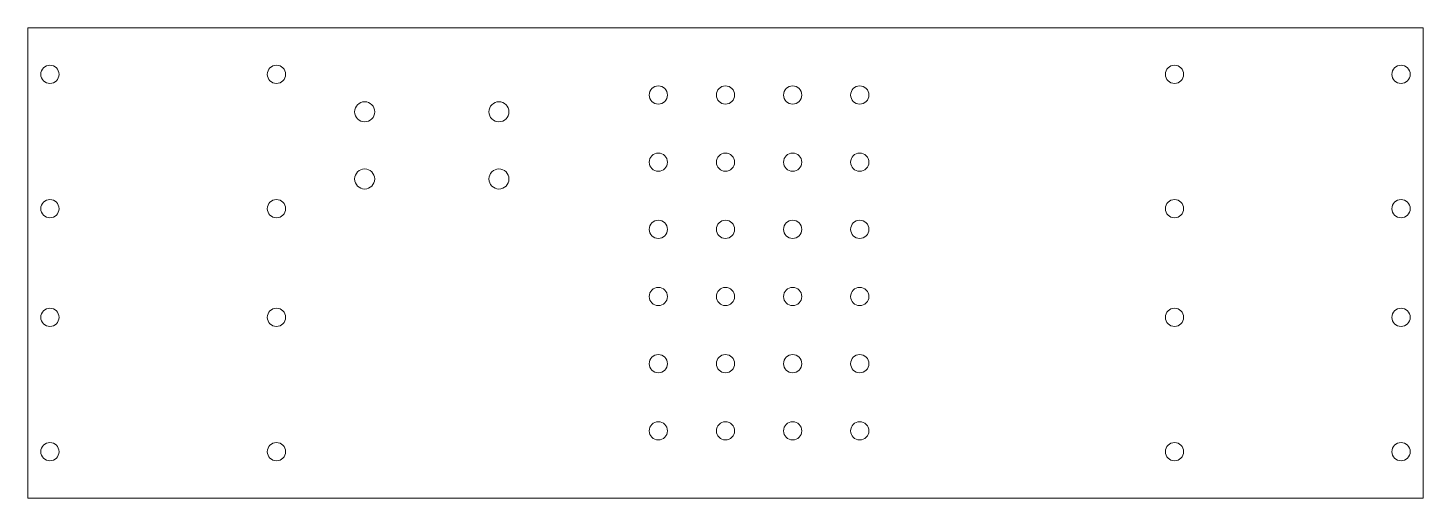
# Model space of a CAD drawing. Header units: inches. Extents: x 11.1 to 21.5, y 16.9 to 20.4.
import ezdxf

# ---------------------------------------------------------------- set-up
doc = ezdxf.new("R2010")
doc.units = ezdxf.units.IN
doc.header["$LTSCALE"] = 4
doc.header["$MEASUREMENT"] = 0

msp = doc.modelspace()

# ---------------------------------------------------------------- linework, layer by layer
at = {"color": 7, "linetype": 'Continuous', "lineweight": 15}
for p, q in [((21.52, 20.445), (11.13, 20.445)), ((11.13, 20.445), (11.13, 16.945)), ((21.52, 16.945), (21.52, 20.445)), ((11.13, 16.945), (21.52, 16.945))]:
    msp.add_line(p, q, dxfattribs=at)
for centre, radius in [((11.294, 20.099), 0.068), ((12.981, 20.099), 0.068), ((19.669, 20.099), 0.068), ((21.356, 20.099), 0.068), ((15.825, 19.945), 0.068), ((16.325, 19.945), 0.068), ((16.825, 19.945), 0.068), ((17.325, 19.945), 0.068), ((13.638, 19.82), 0.0748), ((14.638, 19.82), 0.0748), ((15.825, 19.445), 0.068), ((16.325, 19.445), 0.068), ((16.825, 19.445), 0.068), ((17.325, 19.445), 0.068), ((13.638, 19.32), 0.0747), ((14.638, 19.32), 0.0747), ((11.294, 19.099), 0.068), ((12.981, 19.099), 0.068), ((19.669, 19.099), 0.068), ((21.356, 19.099), 0.068), ((15.825, 18.945), 0.068), ((16.325, 18.945), 0.068), ((16.825, 18.945), 0.068), ((17.325, 18.945), 0.068), ((15.825, 18.445), 0.068), ((16.325, 18.445), 0.068), ((16.825, 18.445), 0.068), ((17.325, 18.445), 0.068), ((11.294, 18.29), 0.068), ((12.981, 18.29), 0.068), ((19.669, 18.29), 0.068), ((21.356, 18.29), 0.068), ((15.825, 17.945), 0.068), ((16.325, 17.945), 0.068), ((16.825, 17.945), 0.068), ((17.325, 17.945), 0.068), ((15.825, 17.445), 0.068), ((16.325, 17.445), 0.068), ((16.825, 17.445), 0.068), ((17.325, 17.445), 0.068), ((11.294, 17.29), 0.068), ((12.981, 17.29), 0.068), ((19.669, 17.29), 0.068), ((21.356, 17.29), 0.068)]:
    msp.add_circle(centre, radius, dxfattribs=at)

doc.saveas('drawing.dxf')
